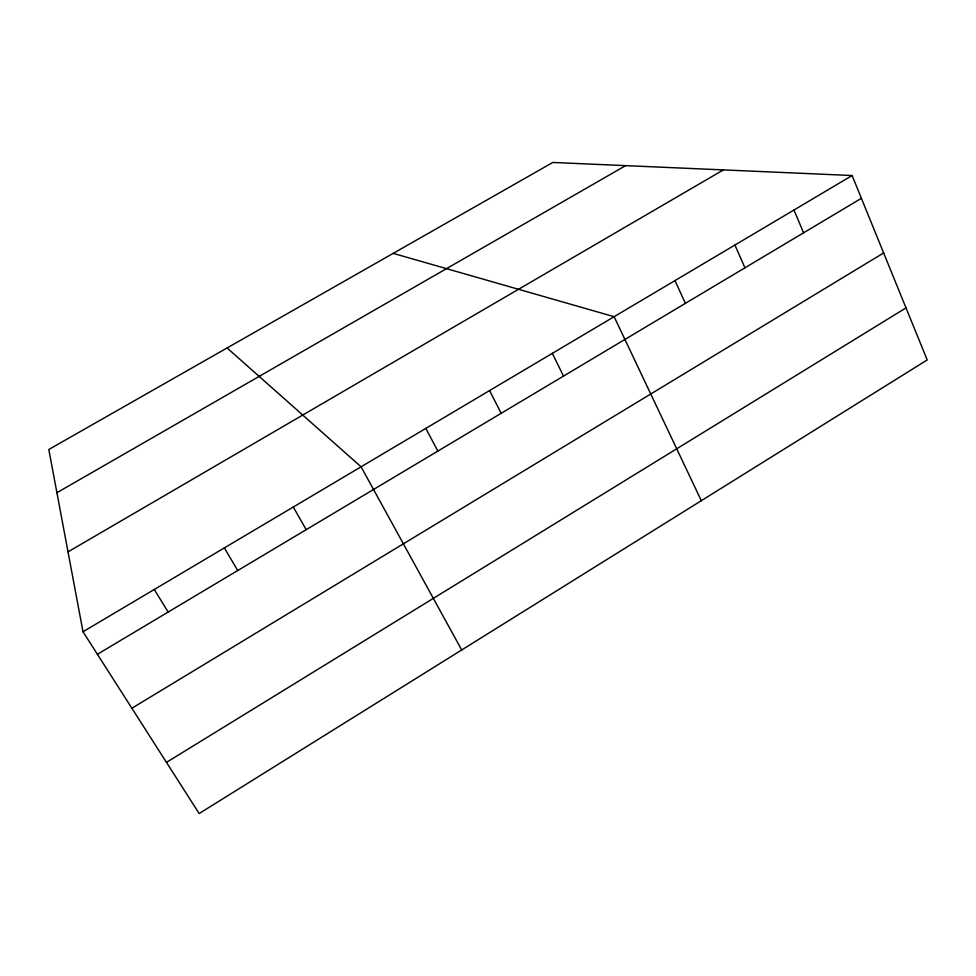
<?xml version="1.0" encoding="UTF-8"?>
<svg xmlns="http://www.w3.org/2000/svg" width="976" height="976" viewBox="0 0 976 976"><rect width="100%" height="100%" fill="white"/><g stroke="black" fill="none" stroke-linecap="round" stroke-linejoin="round"><path stroke-width="1.46" d="M166.457 762.378L906.009 307.891M131.882 708.247L883.634 252.955M97.405 654.286L861.393 198.311M83.009 631.753L852.121 175.521L927.2 359.961L199.153 813.545L83.009 631.753L48.8 449.497L552.819 162.455L852.121 175.521M68.015 551.855L723.399 169.897M56.913 492.709L625.628 165.627M393.194 253.37L614.136 316.7L701.305 500.7M227.103 347.956L361.071 466.809L461.697 649.979M154.269 589.48L168.165 612.062M224.346 547.914L237.741 570.533M293.276 507.032L306.196 529.675M425.829 428.391L437.846 451.095M489.574 390.583L501.176 413.299M552.331 353.349L563.518 376.089M674.989 280.6L685.372 303.365M734.928 245.037L744.932 267.814M793.964 210.023L803.59 232.8"/></g></svg>
